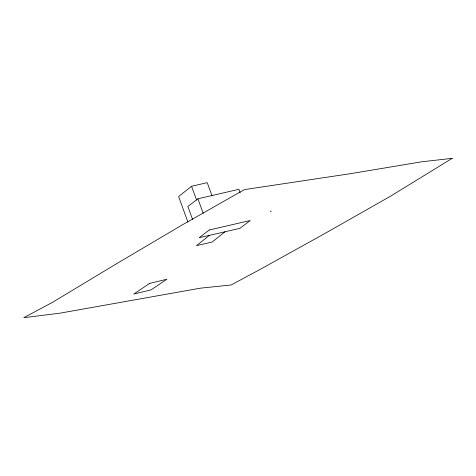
<?xml version="1.0" encoding="UTF-8"?>
<svg xmlns="http://www.w3.org/2000/svg" width="476" height="476" viewBox="0 0 476 476"><rect width="100%" height="100%" fill="white"/><g stroke="black" fill="none" stroke-linecap="round" stroke-linejoin="round"><path stroke-width="0.71" d="M212.01 195.803L207.238 182.659L191.554 186.265L178.637 196.54L187.925 222.131M209.38 235.37L196.463 245.646L212.147 242.04L225.065 231.764M240.148 192.786L238.887 189.317L197.915 198.784L187.871 206.501L192.667 219.674M197.915 198.784L203.216 213.343M191.554 186.265L196.576 200.099M209.273 229.985L199.23 237.702L239.904 228.355L250.239 220.519L209.273 229.985M149.601 283.416L133.786 294.055L151.076 289.86L166.892 279.222L149.601 283.416M270.66 211.189L271.011 211.154L270.66 211.189M452.2 158.329L390.802 196.041L325.441 233.169L259.831 269.583L231.11 284.987L200.402 288.17L59.637 313.226L23.8 317.67L52.538 302.314L117.239 263.329L182.165 224.964L244.396 189.615L350.955 173.603L421.605 161.816L452.2 158.329"/></g></svg>
